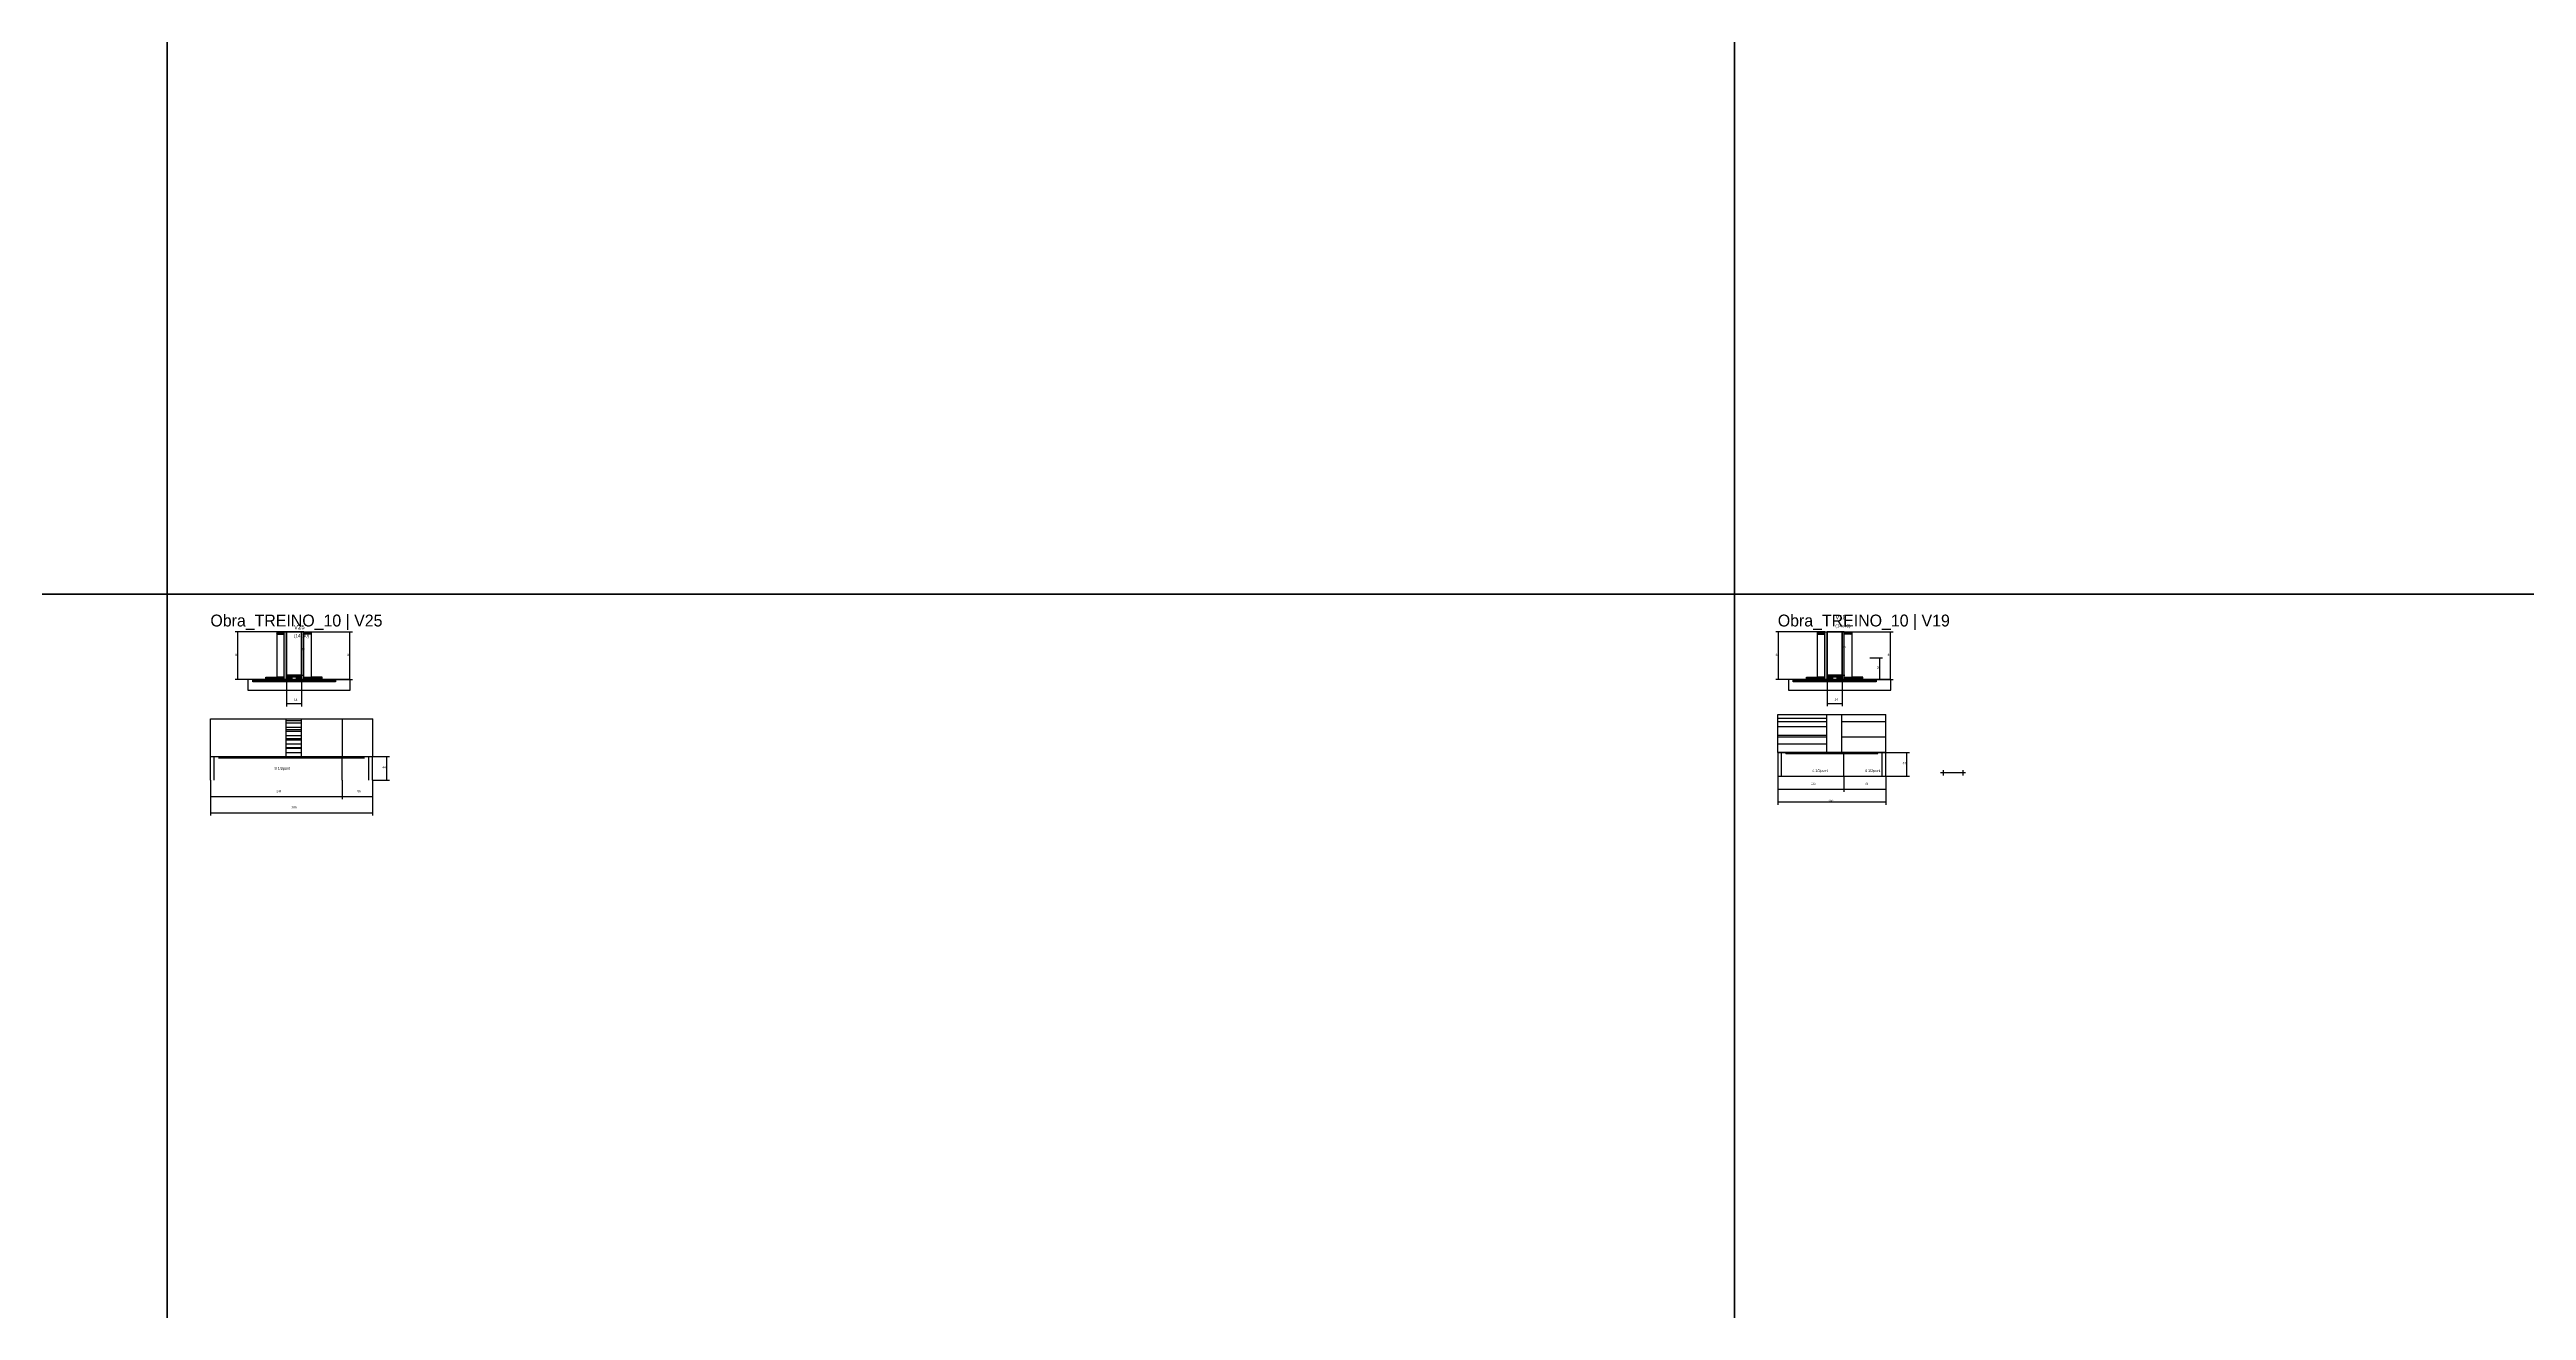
# Model space of a CAD drawing. Header units: metres. Extents: x -41 to 34800, y -36000 to 1848.
# Drawn here: x 8482 to 13065, y -17526 to -15192 of the extents above; entities that cross this region are included whole.
import ezdxf

# ---------------------------------------------------------------- set-up
doc = ezdxf.new("R2010")
doc.units = ezdxf.units.M
for name, color, linetype in [('CELL_BORDER', 8, 'Continuous'), ('CONCRETO', 251, 'Continuous'), ('COTA', 4, 'Continuous'), ('Cota Seção (2x)', 4, 'Continuous'), ('detalhes', 7, 'Continuous'), ('Hachura', 253, 'Continuous'), ('LABEL_ID', 3, 'Continuous'), ('Madeira', 126, 'Continuous'), ('NOMENCLATURA', 7, 'Continuous'), ('Painéis', 200, 'Continuous'), ('SARR_2.2x7', 40, 'Continuous'), ('SCO-___-LAJ', 4, 'Continuous'), ('Texto Seção', 7, 'Continuous')]:
    doc.layers.add(name, color=color, linetype=linetype)

msp = doc.modelspace()

# ---------------------------------------------------------------- hatches: boundary and pattern name
at = {"layer": 'Hachura'}
h = msp.add_hatch(dxfattribs=at)
h.set_pattern_fill('ANSI31', scale=0.5)
h.paths.add_polyline_path([(8916.7, -16274.4), (8916.7, -16270), (8916.7, -16270), (8902.7, -16270), (8902.7, -16270), (8902.7, -16274.4), (8902.7, -16274.4), (8916.7, -16274.4)])
h = msp.add_hatch(color=8, dxfattribs=at)
h.dxf.hatch_style = 1
h.paths.add_polyline_path([(8916.7, -16270), (8920.7, -16270), (8920.7, -16270), (8920.7, -16358), (8920.7, -16358), (8916.7, -16358), (8916.7, -16358), (8916.7, -16270)])
h = msp.add_hatch(color=8, dxfattribs=at)
h.dxf.hatch_style = 1
h.paths.add_polyline_path([(8952.6, -16270), (8948.6, -16270), (8948.6, -16270), (8948.7, -16358), (8948.7, -16358), (8952.7, -16358), (8952.7, -16358), (8952.6, -16270)])
h = msp.add_hatch(dxfattribs=at)
h.set_pattern_fill('ANSI31', scale=0.5)
h.paths.add_polyline_path([(8952.6, -16274.4), (8952.6, -16270), (8952.6, -16270), (8966.6, -16270), (8966.6, -16270), (8966.6, -16274.4), (8966.6, -16274.4), (8952.6, -16274.4)])
h = msp.add_hatch(dxfattribs=at)
h.set_pattern_fill('ANSI31', scale=0.5)
h.paths.add_polyline_path([(11767.1, -16274.4), (11767.1, -16270), (11767.1, -16270), (11753.1, -16270), (11753.1, -16270), (11753.1, -16274.4), (11753.1, -16274.4), (11767.1, -16274.4)])
h = msp.add_hatch(color=8, dxfattribs=at)
h.dxf.hatch_style = 1
h.paths.add_polyline_path([(11767.1, -16270), (11771.1, -16270), (11771.1, -16270), (11771.1, -16358), (11771.1, -16358), (11767.1, -16358), (11767.1, -16358), (11767.1, -16270)])
h = msp.add_hatch(color=8, dxfattribs=at)
h.dxf.hatch_style = 1
h.paths.add_polyline_path([(11803.1, -16270), (11799.1, -16270), (11799.1, -16270), (11799.1, -16358), (11799.1, -16358), (11803.1, -16358), (11803.1, -16358), (11803.1, -16270)])
h = msp.add_hatch(dxfattribs=at)
h.set_pattern_fill('ANSI31', scale=0.5)
h.paths.add_polyline_path([(11803.1, -16274.4), (11803.1, -16270), (11803.1, -16270), (11817.1, -16270), (11817.1, -16270), (11817.1, -16274.4), (11817.1, -16274.4), (11803.1, -16274.4)])
h = msp.add_hatch(dxfattribs=at)
h.set_pattern_fill('ANSI31', scale=0.5)
h.paths.add_polyline_path([(8882.7, -16358), (8882.7, -16353.6), (8882.7, -16353.6), (8902.7, -16353.6), (8902.7, -16353.6), (8902.7, -16358), (8902.7, -16358), (8882.7, -16358)])
h = msp.add_hatch(dxfattribs=at)
h.set_pattern_fill('ANSI31', scale=0.5)
h.paths.add_polyline_path([(8916.7, -16358), (8916.7, -16353.6), (8916.7, -16353.6), (8902.7, -16353.6), (8902.7, -16353.6), (8902.7, -16358), (8902.7, -16358), (8916.7, -16358)])
h = msp.add_hatch(color=8, dxfattribs=at)
h.dxf.hatch_style = 1
h.paths.add_polyline_path([(8920.7, -16353.6), (8920.7, -16350), (8920.7, -16350), (8948.7, -16350), (8948.7, -16350), (8948.7, -16353.6), (8948.7, -16353.6), (8920.7, -16353.6)])
h = msp.add_hatch(dxfattribs=at)
h.set_pattern_fill('ANSI31', scale=0.5)
h.paths.add_polyline_path([(8920.7, -16358), (8920.7, -16353.6), (8920.7, -16353.6), (8930.7, -16353.6), (8930.7, -16353.6), (8930.7, -16358), (8930.7, -16358), (8920.7, -16358)])
h = msp.add_hatch(dxfattribs=at)
h.set_pattern_fill('ANSI31', scale=0.5)
h.paths.add_polyline_path([(8948.7, -16358), (8948.7, -16353.6), (8948.7, -16353.6), (8938.7, -16353.6), (8938.7, -16353.6), (8938.7, -16358), (8938.7, -16358), (8948.7, -16358)])
h = msp.add_hatch(dxfattribs=at)
h.set_pattern_fill('ANSI31', scale=0.5)
h.paths.add_polyline_path([(8952.7, -16358), (8952.7, -16353.6), (8952.7, -16353.6), (8966.7, -16353.6), (8966.7, -16353.6), (8966.7, -16358), (8966.7, -16358), (8952.7, -16358)])
h = msp.add_hatch(dxfattribs=at)
h.set_pattern_fill('ANSI31', scale=0.5)
h.paths.add_polyline_path([(8986.7, -16358), (8986.7, -16353.6), (8986.7, -16353.6), (8966.7, -16353.6), (8966.7, -16353.6), (8966.7, -16358), (8966.7, -16358), (8986.7, -16358)])
h = msp.add_hatch(dxfattribs=at)
h.set_pattern_fill('ANSI31', scale=0.5)
h.paths.add_polyline_path([(11733.1, -16358), (11733.1, -16353.6), (11733.1, -16353.6), (11753.1, -16353.6), (11753.1, -16353.6), (11753.1, -16358), (11753.1, -16358), (11733.1, -16358)])
h = msp.add_hatch(dxfattribs=at)
h.set_pattern_fill('ANSI31', scale=0.5)
h.paths.add_polyline_path([(11767.1, -16358), (11767.1, -16353.6), (11767.1, -16353.6), (11753.1, -16353.6), (11753.1, -16353.6), (11753.1, -16358), (11753.1, -16358), (11767.1, -16358)])
h = msp.add_hatch(color=8, dxfattribs=at)
h.dxf.hatch_style = 1
h.paths.add_polyline_path([(11771.1, -16353.6), (11771.1, -16350), (11771.1, -16350), (11799.1, -16350), (11799.1, -16350), (11799.1, -16353.6), (11799.1, -16353.6), (11771.1, -16353.6)])
h = msp.add_hatch(dxfattribs=at)
h.set_pattern_fill('ANSI31', scale=0.5)
h.paths.add_polyline_path([(11771.1, -16358), (11771.1, -16353.6), (11771.1, -16353.6), (11781.1, -16353.6), (11781.1, -16353.6), (11781.1, -16358), (11781.1, -16358), (11771.1, -16358)])
h = msp.add_hatch(dxfattribs=at)
h.set_pattern_fill('ANSI31', scale=0.5)
h.paths.add_polyline_path([(11799.1, -16358), (11799.1, -16353.6), (11799.1, -16353.6), (11789.1, -16353.6), (11789.1, -16353.6), (11789.1, -16358), (11789.1, -16358), (11799.1, -16358)])
h = msp.add_hatch(dxfattribs=at)
h.set_pattern_fill('ANSI31', scale=0.5)
h.paths.add_polyline_path([(11803.1, -16358), (11803.1, -16353.6), (11803.1, -16353.6), (11817.1, -16353.6), (11817.1, -16353.6), (11817.1, -16358), (11817.1, -16358), (11803.1, -16358)])
h = msp.add_hatch(dxfattribs=at)
h.set_pattern_fill('ANSI31', scale=0.5)
h.paths.add_polyline_path([(11837.1, -16358), (11837.1, -16353.6), (11837.1, -16353.6), (11817.1, -16353.6), (11817.1, -16353.6), (11817.1, -16358), (11817.1, -16358), (11837.1, -16358)])

# ---------------------------------------------------------------- linework, layer by layer
at = {"layer": 'CELL_BORDER'}
for points in [[(5800, -16200), (8700, -16200), (8700, -14400), (5800, -14400)], [(8700, -16200), (11600, -16200), (11600, -14400), (8700, -14400)], [(11600, -16200), (14500, -16200), (14500, -14400), (11600, -14400)], [(5800, -18000), (8700, -18000), (8700, -16200), (5800, -16200)], [(8700, -18000), (11600, -18000), (11600, -16200), (8700, -16200)], [(11600, -18000), (14500, -18000), (14500, -16200), (11600, -16200)]]:
    msp.add_lwpolyline(points, close=True, dxfattribs=at)
at = {"layer": 'CONCRETO'}
for points in [[(8920.7, -16270), (8920.7, -16270), (8920.7, -16270), (8920.7, -16270), (8948.7, -16270), (8948.7, -16270), (8948.7, -16270), (8948.7, -16350), (8920.7, -16350), (8920.7, -16270)], [(8920.7, -16350), (8948.7, -16350), (8948.7, -16270), (8920.7, -16270)], [(11771.1, -16270), (11771.1, -16270), (11771.1, -16270), (11771.1, -16270), (11799.1, -16270), (11799.1, -16270), (11799.1, -16270), (11799.1, -16350), (11771.1, -16350), (11771.1, -16270)], [(11771.1, -16350), (11799.1, -16350), (11799.1, -16270), (11771.1, -16270)]]:
    msp.add_lwpolyline(points, close=True, dxfattribs=at)
at = {"layer": 'COTA'}
for p, q in [((8920.7, -16270), (8826, -16270)), ((8831, -16358), (8831, -16270)), ((8966.6, -16270), (9043.1, -16270)), ((9038.1, -16358), (9038.1, -16270)), ((11753.1, -16270), (11676.5, -16270)), ((11681.5, -16358), (11681.5, -16270)), ((11817.1, -16270), (11893.6, -16270)), ((11888.6, -16358), (11888.6, -16270)), ((8882.7, -16358), (8826, -16358)), ((8920.7, -16353.6), (8920.7, -16407.8)), ((8948.7, -16353.6), (8948.7, -16407.8)), ((8986.7, -16358), (9043.1, -16358)), ((11733.1, -16358), (11676.5, -16358)), ((11771.1, -16353.6), (11771.1, -16407.7)), ((11799.1, -16353.6), (11799.1, -16407.7)), ((11837.1, -16358), (11893.6, -16358)), ((11850.3, -16318), (11873.8, -16318)), ((11850.3, -16358), (11873.8, -16358)), ((11868.8, -16358), (11868.8, -16318)), ((8920.7, -16402.8), (8948.7, -16402.8)), ((11771.1, -16402.7), (11799.1, -16402.7)), ((9080, -16500.7), (9111.2, -16500.7)), ((9106.2, -16544.7), (9106.2, -16500.7)), ((8780, -16544.7), (8780, -16609.9)), ((8780, -16544.7), (8780, -16579.8)), ((8780, -16574.8), (9024, -16574.8)), ((9024, -16544.7), (9024, -16579.8)), ((9024, -16544.7), (9024, -16579.8)), ((9024, -16574.8), (9080, -16574.8)), ((9080, -16544.7), (9080, -16609.9)), ((9080, -16544.7), (9080, -16579.8)), ((9080, -16544.7), (9111.2, -16544.7)), ((8780, -16604.9), (9080, -16604.9))]:
    msp.add_line(p, q, dxfattribs=at)
at = {"layer": 'Cota Seção (2x)'}
for p, q in [((8948.6, -16270), (8953.7, -16270)), ((8948.7, -16350), (8948.7, -16270)), ((11799.1, -16350), (11799.1, -16270)), ((11799.1, -16270), (11804.1, -16270)), ((8948.7, -16350), (8953.7, -16350)), ((11799.1, -16350), (11804.1, -16350)), ((11880, -16492.9), (11924, -16492.9)), ((11919, -16536.9), (11919, -16492.9)), ((11680, -16536.9), (11680, -16589.8)), ((11680, -16536.9), (11680, -16565.9)), ((11802, -16536.9), (11802, -16565.9)), ((11802, -16536.9), (11802, -16565.9)), ((11880, -16536.9), (11880, -16589.8)), ((11880, -16536.9), (11924, -16536.9)), ((11880, -16536.9), (11880, -16565.9)), ((11680, -16560.9), (11802, -16560.9)), ((11680, -16584.8), (11880, -16584.8)), ((11802, -16560.9), (11880, -16560.9))]:
    msp.add_line(p, q, dxfattribs=at)
at = {"layer": 'detalhes'}
for p, q in [((12027.5, -16530.9), (11981.2, -16530.9)), ((11986.2, -16525.9), (11986.2, -16535.9)), ((12022.5, -16525.9), (12022.5, -16535.9))]:
    msp.add_line(p, q, dxfattribs=at)
at = {"layer": 'Madeira'}
for points in [[(8916.7, -16274.4), (8916.7, -16270), (8902.7, -16270), (8902.7, -16274.4)], [(8916.7, -16270), (8902.7, -16270), (8902.7, -16358), (8916.7, -16358)], [(8952.6, -16274.4), (8952.6, -16270), (8966.6, -16270), (8966.6, -16274.4)], [(8952.6, -16270), (8966.6, -16270), (8966.7, -16358), (8952.7, -16358)], [(11767.1, -16274.4), (11767.1, -16270), (11753.1, -16270), (11753.1, -16274.4)], [(11767.1, -16270), (11753.1, -16270), (11753.1, -16358), (11767.1, -16358)], [(11803.1, -16274.4), (11803.1, -16270), (11817.1, -16270), (11817.1, -16274.4)], [(11803.1, -16270), (11817.1, -16270), (11817.1, -16358), (11803.1, -16358)], [(8849.2, -16378), (9038.8, -16378), (9038.8, -16358), (8849.2, -16358)], [(8882.7, -16358), (8882.7, -16353.6), (8902.7, -16353.6), (8902.7, -16358)], [(8916.7, -16358), (8916.7, -16353.6), (8902.7, -16353.6), (8902.7, -16358)], [(8920.7, -16358), (8920.7, -16353.6), (8930.7, -16353.6), (8930.7, -16358)], [(8948.7, -16358), (8948.7, -16353.6), (8938.7, -16353.6), (8938.7, -16358)], [(8952.7, -16358), (8952.7, -16353.6), (8966.7, -16353.6), (8966.7, -16358)], [(8986.7, -16358), (8986.7, -16353.6), (8966.7, -16353.6), (8966.7, -16358)], [(11699.7, -16378), (11889.3, -16378), (11889.3, -16358), (11699.7, -16358)], [(11733.1, -16358), (11733.1, -16353.6), (11753.1, -16353.6), (11753.1, -16358)], [(11767.1, -16358), (11767.1, -16353.6), (11753.1, -16353.6), (11753.1, -16358)], [(11771.1, -16358), (11771.1, -16353.6), (11781.1, -16353.6), (11781.1, -16358)], [(11799.1, -16358), (11799.1, -16353.6), (11789.1, -16353.6), (11789.1, -16358)], [(11803.1, -16358), (11803.1, -16353.6), (11817.1, -16353.6), (11817.1, -16358)], [(11837.1, -16358), (11837.1, -16353.6), (11817.1, -16353.6), (11817.1, -16358)]]:
    msp.add_lwpolyline(points, close=True, dxfattribs=at)
at = {"layer": 'Painéis'}
for p, q in [((8920.7, -16358), (8920.7, -16270)), ((8948.7, -16358), (8948.7, -16270)), ((11771.1, -16358), (11771.1, -16270)), ((11799.1, -16358), (11799.1, -16270)), ((8920.7, -16350), (8948.7, -16350)), ((8920.7, -16353.6), (8920.7, -16350)), ((8948.7, -16353.6), (8948.7, -16350)), ((11771.1, -16350), (11799.1, -16350)), ((11771.1, -16353.6), (11771.1, -16350)), ((11799.1, -16353.6), (11799.1, -16350)), ((8780, -16430.7), (8920.4, -16430.7)), ((8780, -16500.7), (8780, -16430.7)), ((8920.4, -16500.7), (8920.4, -16430.7)), ((8920.4, -16430.7), (8948.4, -16430.7)), ((8920.4, -16500.7), (8920.4, -16430.7)), ((8948.4, -16500.7), (8948.4, -16430.7)), ((8948.4, -16430.7), (9024.4, -16430.7)), ((8948.4, -16500.7), (8948.4, -16430.7)), ((9024.4, -16500.7), (9024.4, -16430.7)), ((9024.4, -16430.7), (9080.4, -16430.7)), ((9024.4, -16500.7), (9024.4, -16430.7)), ((9080.4, -16500.7), (9080.4, -16430.7)), ((11680, -16422.9), (11770.8, -16422.9)), ((11680, -16492.9), (11680, -16422.9)), ((11770.8, -16492.9), (11770.8, -16422.9)), ((11770.8, -16422.9), (11798.8, -16422.9)), ((11770.8, -16492.9), (11770.8, -16422.9)), ((11798.8, -16492.9), (11798.8, -16422.9)), ((11798.8, -16422.9), (11879.8, -16422.9)), ((11798.8, -16492.9), (11798.8, -16422.9)), ((11879.8, -16492.9), (11879.8, -16422.9)), ((11680, -16492.9), (11880, -16492.9)), ((11680, -16492.9), (11770.8, -16492.9)), ((11770.8, -16492.9), (11798.8, -16492.9)), ((11798.8, -16492.9), (11879.8, -16492.9)), ((11802, -16536.9), (11802, -16492.9)), ((11880, -16536.9), (11880, -16492.9)), ((8780, -16500.7), (9080, -16500.7)), ((8780, -16544.7), (8780, -16500.7)), ((8780, -16500.7), (8920.4, -16500.7)), ((8920.4, -16500.7), (8948.4, -16500.7)), ((8948.4, -16500.7), (9024.4, -16500.7)), ((9024, -16544.7), (9024, -16500.7)), ((9024.4, -16500.7), (9080.4, -16500.7)), ((9080, -16544.7), (9080, -16500.7))]:
    msp.add_line(p, q, dxfattribs=at)
for points in [[(8916.7, -16270), (8920.7, -16270), (8920.7, -16358), (8916.7, -16358)], [(8952.6, -16270), (8948.6, -16270), (8948.7, -16358), (8952.7, -16358)], [(11767.1, -16270), (11771.1, -16270), (11771.1, -16358), (11767.1, -16358)], [(11803.1, -16270), (11799.1, -16270), (11799.1, -16358), (11803.1, -16358)], [(8920.7, -16353.6), (8920.7, -16350), (8948.7, -16350), (8948.7, -16353.6)], [(11771.1, -16353.6), (11771.1, -16350), (11799.1, -16350), (11799.1, -16353.6)], [(11680, -16536.9), (11880, -16536.9), (11880, -16492.9), (11680, -16492.9)]]:
    msp.add_lwpolyline(points, close=True, dxfattribs=at)
at = {"layer": 'SARR_2.2x7'}
for p, q in [((8921.4, -16433.7), (8947.4, -16433.7)), ((8921.4, -16438.5), (8947.4, -16438.5)), ((8921.4, -16446.3), (8947.4, -16446.3)), ((8921.4, -16450.5), (8947.4, -16450.5)), ((11681, -16429.4), (11769.8, -16429.4)), ((11681, -16435.7), (11769.8, -16435.7)), ((11681, -16445.3), (11769.8, -16445.3)), ((11799.8, -16435.7), (11878.8, -16435.7)), ((8921.4, -16454), (8947.4, -16454)), ((8921.4, -16461.8), (8947.4, -16461.8)), ((8921.4, -16467.2), (8947.4, -16467.2)), ((8921.4, -16469.6), (8947.4, -16469.6)), ((8921.4, -16477.4), (8947.4, -16477.4)), ((8921.4, -16484), (8947.4, -16484)), ((8921.4, -16485.1), (8947.4, -16485.1)), ((8921.4, -16492.9), (8947.4, -16492.9)), ((11681, -16461.1), (11769.8, -16461.1)), ((11681, -16464.3), (11769.8, -16464.3)), ((11681, -16477), (11769.8, -16477)), ((11687, -16536.9), (11687, -16492.9)), ((11695, -16495.1), (11695, -16492.9)), ((11695, -16495.1), (11802, -16495.1)), ((11799.8, -16464.3), (11878.8, -16464.3)), ((11802, -16495.1), (11865, -16495.1)), ((11865, -16495.1), (11865, -16492.9)), ((11873, -16536.9), (11873, -16492.9)), ((8787, -16544.7), (8787, -16500.7)), ((8795, -16502.9), (9024, -16502.9)), ((9024, -16502.9), (9065, -16502.9)), ((9073, -16544.7), (9073, -16500.7))]:
    msp.add_line(p, q, dxfattribs=at)
at = {"layer": 'SCO-___-LAJ'}
for points in [[(8858.2, -16359.4), (9011.5, -16359.4), (9011.5, -16362.6), (8858.2, -16362.6)], [(11708.7, -16359.3), (11861.9, -16359.3), (11861.9, -16362.5), (11708.7, -16362.5)]]:
    msp.add_lwpolyline(points, close=True, dxfattribs=at)

# ---------------------------------------------------------------- texts
at = {"layer": 'COTA'}
for s, p in [('44', (8825.5, -16314)), ('44', (9032.6, -16314)), ('44', (11676, -16314)), ('44', (11883.1, -16314)), ('20', (11863.3, -16338)), ('14', (8934.7, -16397.3)), ('14', (11785.1, -16397.2)), ('44', (9098.1, -16522.7)), ('244', (8902, -16566.7)), ('56', (9052, -16566.7)), ('300', (8930, -16596.7))]:
    msp.add_text(s, height=4, dxfattribs=at).set_placement(p)
at = {"layer": 'Cota Seção (2x)'}
for s, p in [('40', (8948.7, -16304)), ('40', (11799.1, -16300)), ('44', (11910.9, -16514.9)), ('122', (11741, -16552.8)), ('200', (11773.5, -16584.8)), ('78', (11841, -16552.8))]:
    msp.add_text(s, height=4, dxfattribs=at).set_placement(p)
at = {"layer": 'LABEL_ID'}
for s, p in [('Obra_TREINO_10 | V25', (8780, -16260)), ('Obra_TREINO_10 | V19', (11680, -16260))]:
    msp.add_text(s, height=22, dxfattribs=at).set_placement(p)
at = {"layer": 'NOMENCLATURA'}
for s, p in [('8 1/2pont', (8898.7, -16525.1)), ('4 1/2pont', (11743.7, -16529.2)), ('4 1/2pont', (11841.2, -16529.2))]:
    msp.add_text(s, height=5, dxfattribs=at).set_placement(p)
at = {"layer": 'Texto Seção'}
for s, height, p in [('V25', 8, (8934.7, -16265)), ('V19', 8, (11786.5, -16246.7)), ('(14x40)', 6, (11786.5, -16261.7)), ('(14x40)', 6, (8934.7, -16280))]:
    msp.add_text(s, height=height, dxfattribs=at).set_placement(p)

doc.saveas('drawing.dxf')
